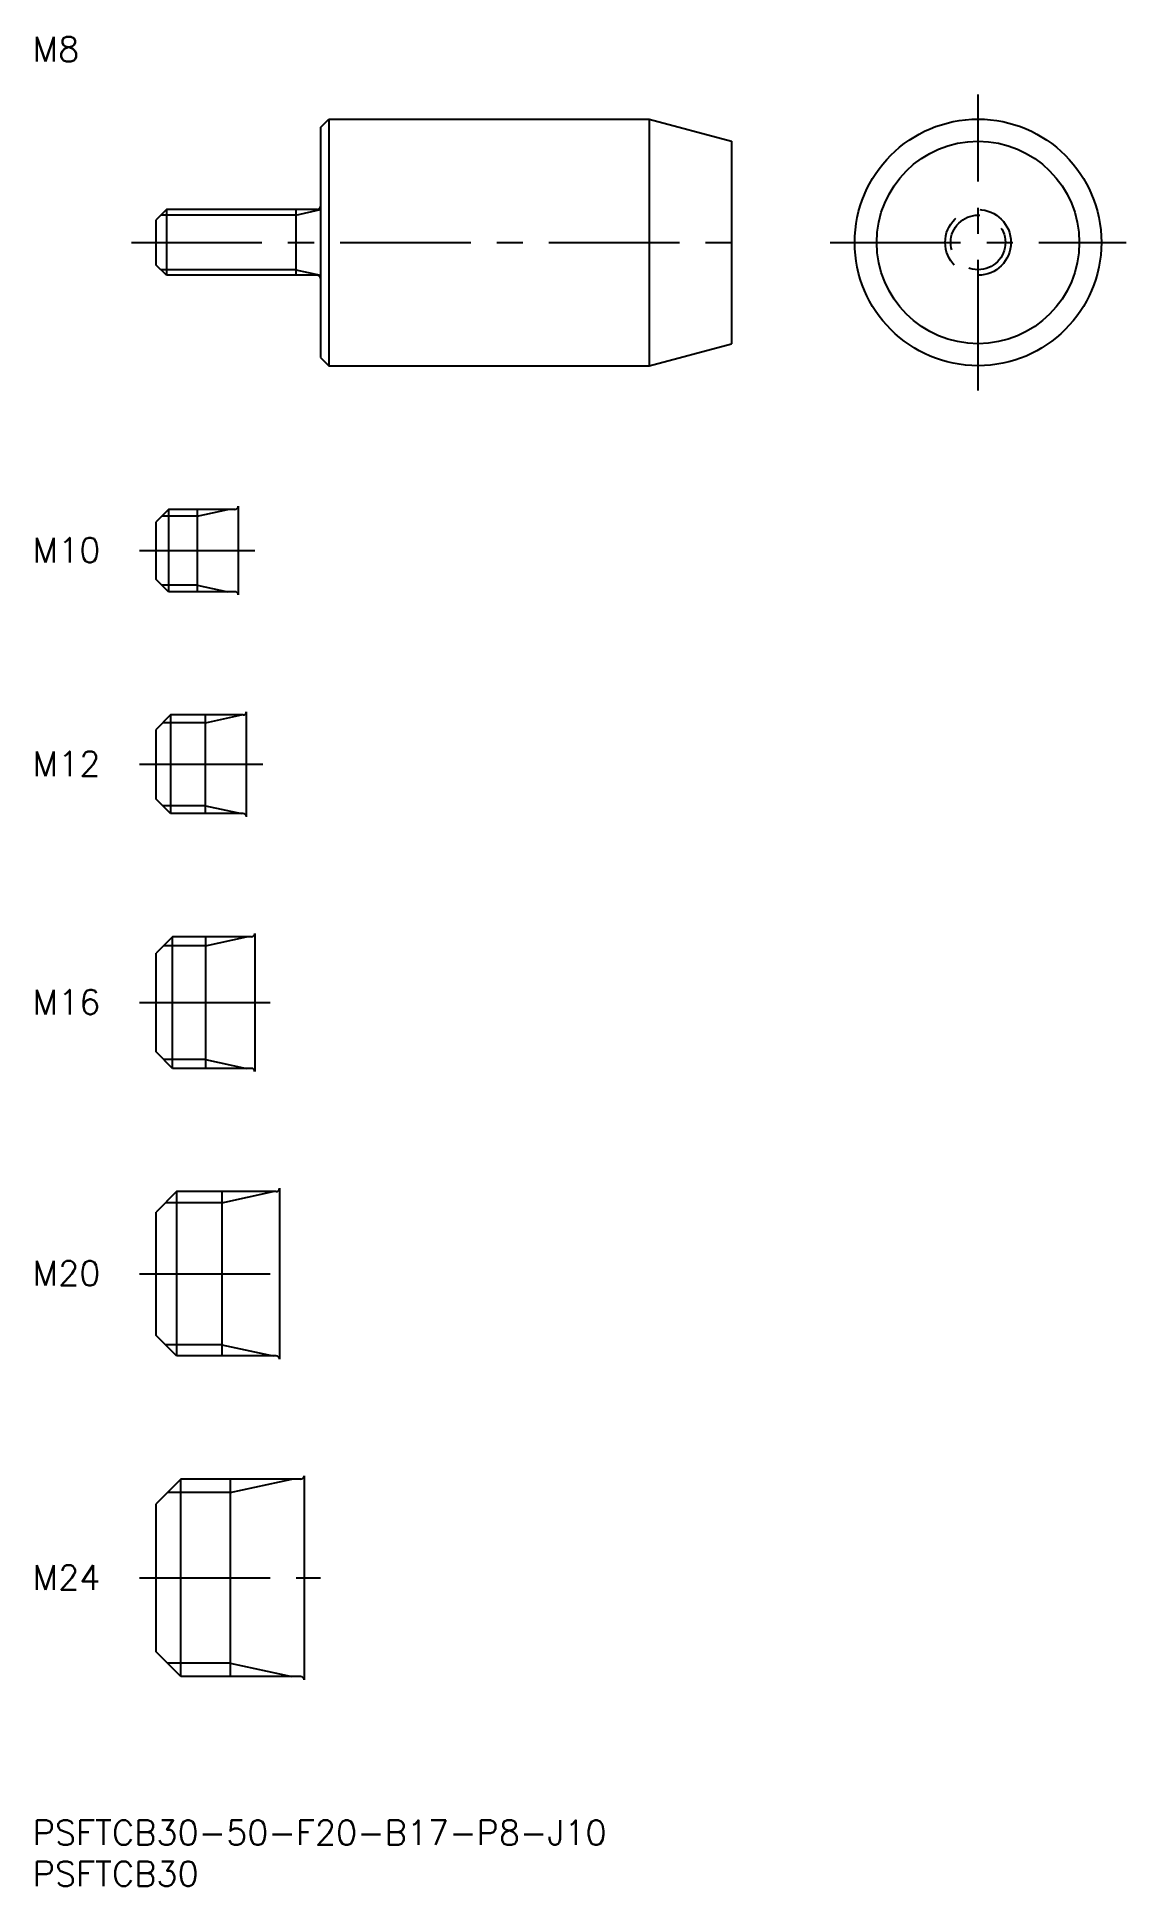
# Model space of a CAD drawing. Extents: x 1 to 133, y -8 to 217.
import ezdxf

# ---------------------------------------------------------------- set-up
doc = ezdxf.new("R2010")
doc.units = 0
doc.header["$LTSCALE"] = 0.5
doc.linetypes.add('CENTER', pattern=[50.8, 31.75, -6.35, 6.35, -6.35])
doc.linetypes.add('DASHED', pattern=[19.05, 12.7, -6.35])
for name, color, linetype in [('MSM_CENTER', 1, 'CENTER'), ('MSM_CONTINUOUS', 7, 'CONTINUOUS'), ('MSM_DASHED', 4, 'DASHED'), ('MSM_NARROW', 5, 'CONTINUOUS'), ('MSM_PART_NUMBER', 7, 'CONTINUOUS')]:
    doc.layers.add(name, color=color, linetype=linetype)
doc.styles.get("Standard").update_dxf_attribs({"font": 'txt.shx', "height": 1, "bigfont": 'bigfont.shx'})

# ---------------------------------------------------------------- blocks, each defined once
blk = doc.blocks.new('*U14')
at = {"layer": 'MSM_PART_NUMBER'}
blk.add_text('PSFTCB30-50-F20-B17-P8-J10', height=3, dxfattribs=at).set_placement((0, -3))
blk = doc.blocks.new('*U15')
at = {"layer": 'MSM_PART_NUMBER'}
blk.add_text('PSFTCB30', height=3, dxfattribs=at).set_placement((0, -8))
blk = doc.blocks.new('*U16')
at = {"layer": 'MSM_PART_NUMBER'}
blk.add_text('M24', height=3, dxfattribs=at).set_placement((0, 28.06))
blk = doc.blocks.new('*U17')
at = {"layer": 'MSM_PART_NUMBER'}
blk.add_text('M20', height=3, dxfattribs=at).set_placement((0, 65.06))
blk = doc.blocks.new('*U18')
at = {"layer": 'MSM_PART_NUMBER'}
blk.add_text('M16', height=3, dxfattribs=at).set_placement((0, 98.06))
blk = doc.blocks.new('*U19')
at = {"layer": 'MSM_PART_NUMBER'}
blk.add_text('M12', height=3, dxfattribs=at).set_placement((0, 127.06))
blk = doc.blocks.new('*U20')
at = {"layer": 'MSM_PART_NUMBER'}
blk.add_text('M10', height=3, dxfattribs=at).set_placement((0, 153.06))
blk = doc.blocks.new('*U21')
at = {"layer": 'MSM_PART_NUMBER'}
blk.add_text('M8', height=3, dxfattribs=at).set_placement((0, 214))

msp = doc.modelspace()

# ---------------------------------------------------------------- linework, layer by layer
at = {"layer": 'MSM_CENTER'}
for p, q in [((115, 174), (115, 210)), ((12, 192), (88, 192)), ((97, 192), (133, 192)), ((13, 154.5), (27, 154.5)), ((13, 128.5), (28, 128.5)), ((13, 99.5), (29, 99.5)), ((13, 66.5), (32, 66.5)), ((13, 29.5), (35, 29.5))]:
    msp.add_line(p, q, dxfattribs=at)
at = {"layer": 'MSM_CONTINUOUS'}
for p, q in [((35, 206), (36, 207)), ((36, 207), (75, 207)), ((36, 207), (36, 177)), ((75, 207), (75, 177)), ((75, 207), (85, 204.3205)), ((35, 206), (35, 178)), ((85, 204.3205), (85, 179.6795)), ((16.25, 196), (15, 194.75)), ((34.6, 196), (16.25, 196)), ((16.25, 196), (16.25, 188)), ((32, 196), (32, 188)), ((15, 189.25), (15, 194.75)), ((16.25, 188), (15, 189.25)), ((34.6, 188), (16.25, 188)), ((35, 178), (36, 177)), ((75, 177), (85, 179.6795)), ((36, 177), (75, 177)), ((25, 159.9), (25, 149.1)), ((16.5, 159.5), (15, 158)), ((15, 151), (15, 158)), ((24.6, 159.5), (16.5, 159.5)), ((16.5, 159.5), (16.5, 149.5)), ((20, 159.5), (20, 149.5)), ((16.5, 149.5), (15, 151)), ((24.6, 149.5), (16.5, 149.5)), ((16.75, 134.5), (15, 132.75)), ((15, 124.25), (15, 132.75)), ((25.6, 134.5), (16.75, 134.5)), ((16.75, 134.5), (16.75, 122.5)), ((21, 122.5), (21, 134.5)), ((26, 122.1), (26, 134.9)), ((16.75, 122.5), (15, 124.25)), ((25.6, 122.5), (16.75, 122.5)), ((17, 107.5), (15, 105.5)), ((26.6, 107.5), (17, 107.5)), ((17, 91.5), (17, 107.5)), ((21, 107.5), (21, 91.5)), ((27, 107.9), (27, 91.1)), ((15, 93.5), (15, 105.5)), ((17, 91.5), (15, 93.5)), ((26.6, 91.5), (17, 91.5)), ((17.5, 76.5), (15, 74)), ((29.6, 76.5), (17.5, 76.5)), ((17.5, 76.5), (17.5, 56.5)), ((23, 76.5), (23, 56.5)), ((30, 76.9), (30, 56.1)), ((15, 59), (15, 74)), ((17.5, 56.5), (15, 59)), ((29.6, 56.5), (17.5, 56.5)), ((18, 41.5), (15, 38.5)), ((32.6, 41.5), (18, 41.5)), ((18, 17.5), (18, 41.5)), ((24, 41.5), (24, 17.5)), ((33, 41.9), (33, 17.1)), ((15, 20.5), (15, 38.5)), ((18, 17.5), (15, 20.5)), ((32.6, 17.5), (18, 17.5))]:
    msp.add_line(p, q, dxfattribs=at)
for radius in [15, 12.3205]:
    msp.add_circle((115, 192), radius, dxfattribs=at)
for centre, start, end in [((34.6, 196.4), 270, 0), ((34.6, 187.6), 0, 90), ((24.6, 159.9), 270, 0), ((24.6, 149.1), 0, 90), ((25.6, 134.9), 270, 0), ((25.6, 122.1), 0, 90), ((26.6, 107.9), 270, 0), ((26.6, 91.1), 0, 90), ((29.6, 76.9), 270, 0), ((29.6, 56.1), 0, 90), ((32.6, 41.9), 270, 0), ((32.6, 17.1), 0, 90)]:
    msp.add_arc(centre, 0.4, start, end, dxfattribs=at)
at = {"layer": 'MSM_DASHED'}
for radius in [4, 3.3235]:
    msp.add_circle((115, 192), radius, dxfattribs=at)
at = {"layer": 'MSM_NARROW'}
for p, q in [((32, 195.3235), (35, 196)), ((32, 195.3235), (15.5735, 195.3235)), ((32, 188.6765), (15.5735, 188.6765)), ((32, 188.6765), (35, 188)), ((20, 158.688), (15.688, 158.688)), ((20, 158.688), (23.75, 159.5)), ((20, 150.312), (15.688, 150.312)), ((20, 150.312), (23.75, 149.5)), ((21, 133.553), (15.803, 133.553)), ((21, 133.553), (25.375, 134.5)), ((21, 123.447), (15.803, 123.447)), ((21, 123.447), (25.375, 122.5)), ((21, 106.4175), (15.9175, 106.4175)), ((21, 106.4175), (26, 107.5)), ((21, 92.5825), (15.9175, 92.5825)), ((21, 92.5825), (26, 91.5)), ((23, 75.147), (29.25, 76.5)), ((23, 75.147), (16.147, 75.147)), ((23, 57.853), (16.147, 57.853)), ((23, 57.853), (29.25, 56.5)), ((24, 39.876), (31.5, 41.5)), ((24, 39.876), (16.376, 39.876)), ((24, 19.124), (16.376, 19.124)), ((24, 19.124), (31.5, 17.5))]:
    msp.add_line(p, q, dxfattribs=at)

# ---------------------------------------------------------------- block references
at = {"layer": 'MSM_CONTINUOUS'}
for name in ['*U21', '*U20', '*U19', '*U18', '*U17', '*U16', '*U14', '*U15']:
    msp.add_blockref(name, (0, 0), dxfattribs=at)

doc.saveas('drawing.dxf')
